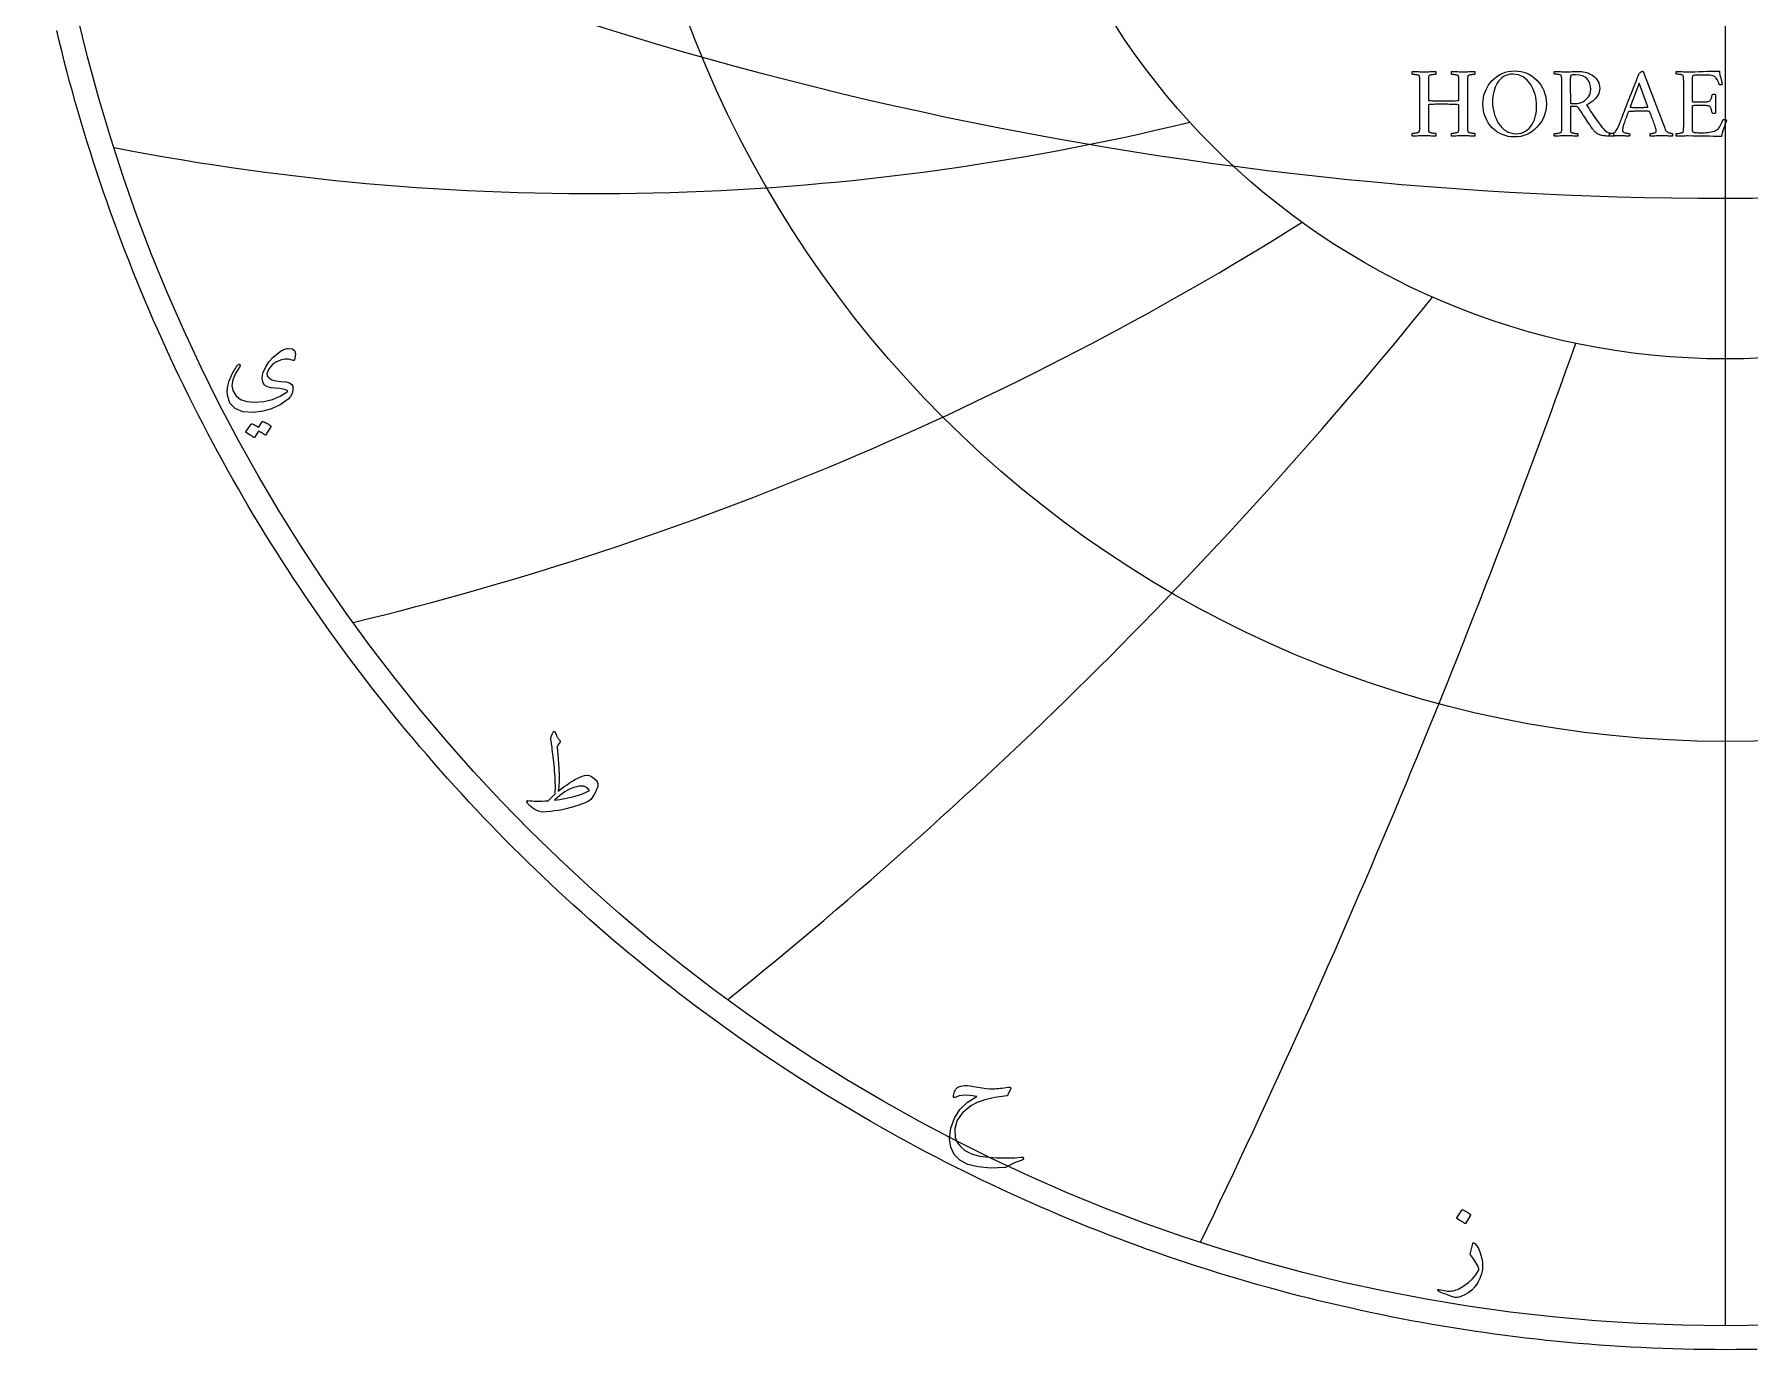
# Model space of a CAD drawing. Header units: millimetres. Extents: x -62 to 62, y -62 to 63.
# Drawn here: x -60.8 to 0.9, y -61.6 to -14.4 of the extents above; entities that cross this region are included whole.
import ezdxf

# ---------------------------------------------------------------- set-up
doc = ezdxf.new("R2010")
doc.units = ezdxf.units.MM
for name, color, linetype in [('CUT_OUTER', 1, 'Continuous'), ('ENGRAVE', 7, 'Continuous'), ('ENGRAVE_FINE', 8, 'Continuous'), ('TEXT', 5, 'Continuous')]:
    doc.layers.add(name, color=color, linetype=linetype)

msp = doc.modelspace()

# ---------------------------------------------------------------- linework, layer by layer
at = {"layer": 'CUT_OUTER'}
msp.add_lwpolyline([(1.1341, -61.6021), (0.7561, -61.6079), (0.378, -61.6113), (0, -61.6125), (-0.378, -61.6113), (-0.7561, -61.6079), (-1.1341, -61.6021), (-1.512, -61.5939), (-1.89, -61.5835), (-2.2678, -61.5708), (-2.6455, -61.5557), (-3.0232, -61.5383), (-3.4007, -61.5186), (-3.7781, -61.4966), (-4.1554, -61.4722), (-4.5325, -61.4456), (-4.9094, -61.4166), (-5.2862, -61.3853), (-5.6627, -61.3517), (-6.0391, -61.3158), (-6.4152, -61.2776), (-6.7911, -61.2371), (-7.1667, -61.1943), (-7.542, -61.1491), (-7.9171, -61.1017), (-8.2919, -61.052), (-8.6663, -61), (-9.0404, -60.9456), (-9.4142, -60.889), (-9.7876, -60.8301), (-10.1607, -60.7689), (-10.5334, -60.7054), (-10.9057, -60.6396), (-11.2775, -60.5716), (-11.649, -60.5012), (-12.02, -60.4286), (-12.3906, -60.3537), (-12.7606, -60.2766), (-13.1303, -60.1971), (-13.4994, -60.1154), (-13.868, -60.0315), (-14.2361, -59.9453), (-14.6036, -59.8568), (-14.9706, -59.7661), (-15.3371, -59.6731), (-15.7029, -59.5778), (-16.0682, -59.4804), (-16.4328, -59.3807), (-16.7969, -59.2787), (-17.1603, -59.1745), (-17.5231, -59.0681), (-17.8852, -58.9595), (-18.2466, -58.8486), (-18.6073, -58.7356), (-18.9674, -58.6203), (-19.3267, -58.5028), (-19.6853, -58.3831), (-20.0432, -58.2612), (-20.4003, -58.1372), (-20.7566, -58.0109), (-21.1122, -57.8824), (-21.4669, -57.7518), (-21.8209, -57.619), (-22.174, -57.484), (-22.5263, -57.3469), (-22.8778, -57.2076), (-23.2284, -57.0661), (-23.5781, -56.9225), (-23.9269, -56.7768), (-24.2748, -56.6289), (-24.6218, -56.4789), (-24.9679, -56.3267), (-25.3131, -56.1725), (-25.6573, -56.0161), (-26.0005, -55.8576), (-26.3427, -55.697), (-26.684, -55.5344), (-27.0242, -55.3696), (-27.3635, -55.2027), (-27.7017, -55.0338), (-28.0388, -54.8628), (-28.3749, -54.6897), (-28.71, -54.5146), (-29.0439, -54.3374), (-29.3768, -54.1581), (-29.7085, -53.9769), (-30.0392, -53.7936), (-30.3687, -53.6082), (-30.6971, -53.4209), (-31.0243, -53.2315), (-31.3503, -53.0402), (-31.6752, -52.8468), (-31.9988, -52.6515), (-32.3213, -52.4541), (-32.6425, -52.2548), (-32.9625, -52.0535), (-33.2813, -51.8503), (-33.5988, -51.6451), (-33.9151, -51.438), (-34.2301, -51.2289), (-34.5438, -51.0179), (-34.8562, -50.805), (-35.1672, -50.5902), (-35.477, -50.3734), (-35.7854, -50.1548), (-36.0925, -49.9343), (-36.3982, -49.7119), (-36.7025, -49.4876), (-37.0055, -49.2615), (-37.307, -49.0335), (-37.6072, -48.8037), (-37.906, -48.572), (-38.2033, -48.3385), (-38.4992, -48.1032), (-38.7936, -47.866), (-39.0866, -47.6271), (-39.3781, -47.3864), (-39.6681, -47.1439), (-39.9566, -46.8996), (-40.2436, -46.6535), (-40.5291, -46.4057), (-40.8131, -46.1562), (-41.0955, -45.9049), (-41.3764, -45.6519), (-41.6558, -45.3971), (-41.9335, -45.1407), (-42.2097, -44.8825), (-42.4843, -44.6227), (-42.7573, -44.3612), (-43.0287, -44.098), (-43.2985, -43.8331), (-43.5666, -43.5666), (-43.8331, -43.2985), (-44.098, -43.0287), (-44.3612, -42.7573), (-44.6227, -42.4843), (-44.8825, -42.2097), (-45.1407, -41.9335), (-45.3971, -41.6558), (-45.6519, -41.3764), (-45.9049, -41.0955), (-46.1562, -40.8131), (-46.4057, -40.5291), (-46.6535, -40.2436), (-46.8996, -39.9566), (-47.1439, -39.6681), (-47.3864, -39.3781), (-47.6271, -39.0866), (-47.866, -38.7936), (-48.1032, -38.4992), (-48.3385, -38.2033), (-48.572, -37.906), (-48.8037, -37.6072), (-49.0335, -37.307), (-49.2615, -37.0055), (-49.4876, -36.7025), (-49.7119, -36.3982), (-49.9343, -36.0925), (-50.1548, -35.7854), (-50.3734, -35.477), (-50.5902, -35.1672), (-50.805, -34.8562), (-51.0179, -34.5438), (-51.2289, -34.2301), (-51.438, -33.9151), (-51.6451, -33.5988), (-51.8503, -33.2813), (-52.0535, -32.9625), (-52.2548, -32.6425), (-52.4541, -32.3213), (-52.6515, -31.9988), (-52.8468, -31.6752), (-53.0402, -31.3503), (-53.2315, -31.0243), (-53.4209, -30.6971), (-53.6082, -30.3687), (-53.7936, -30.0392), (-53.9769, -29.7085), (-54.1581, -29.3768), (-54.3374, -29.0439), (-54.5146, -28.71), (-54.6897, -28.3749), (-54.8628, -28.0388), (-55.0338, -27.7017), (-55.2027, -27.3635), (-55.3696, -27.0242), (-55.5344, -26.684), (-55.697, -26.3427), (-55.8576, -26.0005), (-56.0161, -25.6573), (-56.1725, -25.3131), (-56.3267, -24.9679), (-56.4789, -24.6218), (-56.6289, -24.2748), (-56.7768, -23.9269), (-56.9225, -23.5781), (-57.0661, -23.2284), (-57.2076, -22.8778), (-57.3469, -22.5263), (-57.484, -22.174), (-57.619, -21.8209), (-57.7518, -21.4669), (-57.8824, -21.1122), (-58.0109, -20.7566), (-58.1372, -20.4003), (-58.2612, -20.0432), (-58.3831, -19.6853), (-58.5028, -19.3267), (-58.6203, -18.9674), (-58.7356, -18.6073), (-58.8486, -18.2466), (-58.9595, -17.8852), (-59.0681, -17.5231), (-59.1745, -17.1603), (-59.2787, -16.7969), (-59.3807, -16.4328), (-59.4804, -16.0682), (-59.5778, -15.7029), (-59.6731, -15.3371), (-59.7661, -14.9706), (-59.8568, -14.6036), (-59.9453, -14.2361)], dxfattribs=at)
at = {"layer": 'ENGRAVE'}
for points in [[(0, -60.75), (0, 60.75)], [(0, -60.75), (0, -26.0306)]]:
    msp.add_lwpolyline(points, dxfattribs=at)
for radius in [60.75, 39.7663, 26.0306]:
    msp.add_circle((0, 0), radius, dxfattribs=at)
for centre, radius, start, end in [((-40.6542, 70.4152), 90.512, 259.026824, 283.6824), ((-76.3994, 76.3994), 115.1308, 283.613701, 302.105382), ((-140.0162, 80.8384), 166.4955, 308.729876, 321.057664), ((-311.8838, 83.569), 325.3255, 334.253386, 340.41728)]:
    msp.add_arc(centre, radius, start, end, dxfattribs=at)
at = {"layer": 'ENGRAVE_FINE'}
msp.add_arc((0, 115.4063), 135.6683, 243.541053, 296.458947, dxfattribs=at)
at = {"layer": 'TEXT'}
for points in [[(-10.8249, -15.7185), (-10.7732, -15.7181), (-10.7221, -15.7171), (-10.6717, -15.7154), (-10.6219, -15.7131), (-10.572, -15.7105), (-10.5209, -15.7082), (-10.4687, -15.706), (-10.4154, -15.7041), (-10.4092, -15.713), (-10.405, -15.7252), (-10.4029, -15.7408), (-10.4028, -15.7598), (-10.4042, -15.7788), (-10.4068, -15.7944), (-10.4105, -15.8066), (-10.4154, -15.8155), (-10.4284, -15.8158), (-10.4459, -15.8168), (-10.4679, -15.8185), (-10.4944, -15.8209), (-10.5227, -15.8239), (-10.5501, -15.8276), (-10.5766, -15.832), (-10.6022, -15.837), (-10.6246, -15.8431), (-10.6417, -15.8505), (-10.6534, -15.8593), (-10.6597, -15.8694), (-10.6645, -15.8887), (-10.6682, -15.9107), (-10.6708, -15.9354), (-10.6722, -15.9628), (-10.673, -15.9922), (-10.6736, -16.023), (-10.6739, -16.0551), (-10.674, -16.0885), (-10.674, -16.0939), (-10.674, -16.0993), (-10.674, -16.1047), (-10.674, -16.1101), (-10.674, -16.1155), (-10.674, -16.1209), (-10.674, -16.1263), (-10.674, -16.1316), (-10.674, -16.746), (-10.6738, -16.7477), (-10.6731, -16.7491), (-10.672, -16.7504), (-10.6704, -16.7514), (-10.6689, -16.7522), (-10.6677, -16.7527), (-10.6671, -16.7531), (-10.6669, -16.7532), (-10.6017, -16.755), (-10.5357, -16.7568), (-10.4688, -16.7586), (-10.401, -16.7604), (-10.3321, -16.7619), (-10.2618, -16.7631), (-10.1901, -16.7637), (-10.1172, -16.764), (-10.0531, -16.7637), (-9.9865, -16.7631), (-9.9174, -16.7619), (-9.8459, -16.7604), (-9.7748, -16.7586), (-9.7071, -16.7568), (-9.6428, -16.755), (-9.5818, -16.7532), (-9.5816, -16.753), (-9.5809, -16.7523), (-9.5798, -16.7512), (-9.5782, -16.7496), (-9.5767, -16.7478), (-9.5756, -16.746), (-9.5749, -16.7442), (-9.5747, -16.7424), (-9.5747, -16.1316), (-9.5748, -16.0927), (-9.5751, -16.0549), (-9.5757, -16.0181), (-9.5765, -15.9825), (-9.5781, -15.9492), (-9.5814, -15.9192), (-9.5862, -15.8926), (-9.5926, -15.8694), (-9.5974, -15.8593), (-9.6083, -15.8505), (-9.6253, -15.8431), (-9.6483, -15.837), (-9.6746, -15.832), (-9.7013, -15.8276), (-9.7285, -15.8239), (-9.7561, -15.8209), (-9.7818, -15.8185), (-9.8032, -15.8168), (-9.8204, -15.8158), (-9.8333, -15.8155), (-9.8382, -15.8066), (-9.8419, -15.7944), (-9.8444, -15.7788), (-9.8459, -15.7598), (-9.8458, -15.7408), (-9.8437, -15.7252), (-9.8395, -15.713), (-9.8333, -15.7041), (-9.7798, -15.706), (-9.7269, -15.7082), (-9.6747, -15.7105), (-9.6232, -15.7131), (-9.5721, -15.7154), (-9.5212, -15.7171), (-9.4706, -15.7181), (-9.4202, -15.7185), (-9.3684, -15.7181), (-9.3173, -15.7171), (-9.2669, -15.7154), (-9.2172, -15.7131), (-9.1672, -15.7105), (-9.1161, -15.7082), (-9.0639, -15.706), (-9.0106, -15.7041), (-9.0044, -15.713), (-9.0003, -15.7252), (-8.9981, -15.7408), (-8.998, -15.7598), (-8.9995, -15.7788), (-9.0021, -15.7944), (-9.0058, -15.8066), (-9.0106, -15.8155), (-9.0235, -15.8158), (-9.0407, -15.8168), (-9.0621, -15.8185), (-9.0878, -15.8209), (-9.1153, -15.8239), (-9.1422, -15.8276), (-9.1683, -15.832), (-9.1938, -15.837), (-9.2163, -15.8431), (-9.2333, -15.8505), (-9.245, -15.8593), (-9.2513, -15.8694), (-9.2577, -15.8926), (-9.2625, -15.9192), (-9.2658, -15.9492), (-9.2675, -15.9825), (-9.2683, -16.0181), (-9.2688, -16.0549), (-9.2692, -16.0927), (-9.2693, -16.1316), (-9.2693, -17.6083), (-9.2692, -17.6471), (-9.2688, -17.6846), (-9.2683, -17.7208), (-9.2675, -17.7556), (-9.2658, -17.7881), (-9.2625, -17.8175), (-9.2577, -17.8438), (-9.2513, -17.8669), (-9.245, -17.8757), (-9.2333, -17.884), (-9.2163, -17.8919), (-9.1938, -17.8993), (-9.1683, -17.9059), (-9.1422, -17.9114), (-9.1153, -17.9158), (-9.0878, -17.919), (-9.0621, -17.9214), (-9.0407, -17.9231), (-9.0235, -17.9241), (-9.0106, -17.9244), (-9.0058, -17.9333), (-9.0021, -17.9455), (-8.9995, -17.9611), (-8.998, -17.9801), (-8.9981, -17.9991), (-9.0003, -18.0147), (-9.0044, -18.0269), (-9.0106, -18.0358), (-9.0639, -18.0323), (-9.1161, -18.0291), (-9.1672, -18.026), (-9.2172, -18.0232), (-9.2669, -18.0209), (-9.3173, -18.0192), (-9.3684, -18.0182), (-9.4202, -18.0178), (-9.4706, -18.0182), (-9.5212, -18.0192), (-9.5721, -18.0209), (-9.6232, -18.0232), (-9.6747, -18.026), (-9.7269, -18.0291), (-9.7798, -18.0323), (-9.8333, -18.0358), (-9.8395, -18.0269), (-9.8437, -18.0147), (-9.8458, -17.9991), (-9.8459, -17.9801), (-9.8444, -17.9611), (-9.8419, -17.9455), (-9.8382, -17.9333), (-9.8333, -17.9244), (-9.8204, -17.9241), (-9.8032, -17.9231), (-9.7818, -17.9214), (-9.7561, -17.919), (-9.7285, -17.9158), (-9.7013, -17.9114), (-9.6746, -17.9059), (-9.6483, -17.8993), (-9.6253, -17.8919), (-9.6083, -17.884), (-9.5974, -17.8757), (-9.5926, -17.8669), (-9.5862, -17.8438), (-9.5814, -17.8175), (-9.5781, -17.7881), (-9.5765, -17.7556), (-9.5757, -17.7208), (-9.5751, -17.6846), (-9.5748, -17.6471), (-9.5747, -17.6083), (-9.5747, -16.9113), (-9.5749, -16.908), (-9.5756, -16.9054), (-9.5767, -16.9035), (-9.5782, -16.9023), (-9.5798, -16.9015), (-9.5809, -16.9009), (-9.5816, -16.9006), (-9.5818, -16.9005), (-9.6439, -16.8986), (-9.708, -16.8965), (-9.7742, -16.8941), (-9.8423, -16.8915), (-9.9114, -16.8892), (-9.9802, -16.8875), (-10.0488, -16.8865), (-10.1172, -16.8861), (-10.2312, -16.8863), (-10.3291, -16.887), (-10.4109, -16.8881), (-10.4764, -16.8897), (-10.529, -16.8915), (-10.5716, -16.8933), (-10.6044, -16.8951), (-10.6273, -16.8969), (-10.6435, -16.8987), (-10.6561, -16.9005), (-10.6651, -16.9023), (-10.6704, -16.9041), (-10.672, -16.9058), (-10.6731, -16.9072), (-10.6738, -16.9085), (-10.674, -16.9095), (-10.674, -16.9103), (-10.674, -16.9108), (-10.674, -16.9112), (-10.674, -16.9113), (-10.674, -17.6083), (-10.674, -17.6137), (-10.674, -17.619), (-10.674, -17.6244), (-10.674, -17.6298), (-10.674, -17.6352), (-10.674, -17.6406), (-10.674, -17.646), (-10.674, -17.6514), (-10.6739, -17.6847), (-10.6736, -17.7165), (-10.673, -17.7467), (-10.6722, -17.7753), (-10.6708, -17.8019), (-10.6682, -17.8261), (-10.6645, -17.8477), (-10.6597, -17.8669), (-10.6534, -17.8757), (-10.6417, -17.884), (-10.6246, -17.8919), (-10.6022, -17.8993), (-10.5766, -17.9059), (-10.5501, -17.9114), (-10.5227, -17.9158), (-10.4944, -17.919), (-10.4679, -17.9214), (-10.4459, -17.9231), (-10.4284, -17.9241), (-10.4154, -17.9244), (-10.4105, -17.9333), (-10.4068, -17.9455), (-10.4042, -17.9611), (-10.4028, -17.9801), (-10.4029, -17.9991), (-10.405, -18.0147), (-10.4092, -18.0269), (-10.4154, -18.0358), (-10.4687, -18.0323), (-10.5209, -18.0291), (-10.572, -18.026), (-10.6219, -18.0232), (-10.6717, -18.0209), (-10.7221, -18.0192), (-10.7732, -18.0182), (-10.8249, -18.0178), (-10.8755, -18.0182), (-10.9264, -18.0192), (-10.9778, -18.0209), (-11.0297, -18.0232), (-11.082, -18.026), (-11.1348, -18.0291), (-11.188, -18.0323), (-11.2417, -18.0358), (-11.2479, -18.0269), (-11.252, -18.0147), (-11.2542, -17.9991), (-11.2543, -17.9801), (-11.2528, -17.9611), (-11.2502, -17.9455), (-11.2465, -17.9333), (-11.2417, -17.9244), (-11.2287, -17.9241), (-11.2112, -17.9231), (-11.1891, -17.9214), (-11.1626, -17.919), (-11.1342, -17.9158), (-11.1065, -17.9114), (-11.0795, -17.9059), (-11.0531, -17.8993), (-11.0301, -17.8919), (-11.0131, -17.884), (-11.0022, -17.8757), (-10.9974, -17.8669), (-10.991, -17.8438), (-10.9862, -17.8175), (-10.9829, -17.7881), (-10.9812, -17.7556), (-10.9804, -17.7208), (-10.9799, -17.6846), (-10.9795, -17.6471), (-10.9794, -17.6083), (-10.9794, -16.1316), (-10.9795, -16.0927), (-10.9799, -16.0549), (-10.9804, -16.0181), (-10.9812, -15.9825), (-10.9829, -15.9492), (-10.9862, -15.9192), (-10.991, -15.8926), (-10.9974, -15.8694), (-11.0022, -15.8593), (-11.0131, -15.8505), (-11.0301, -15.8431), (-11.0531, -15.837), (-11.0795, -15.832), (-11.1065, -15.8276), (-11.1342, -15.8239), (-11.1626, -15.8209), (-11.1891, -15.8185), (-11.2112, -15.8168), (-11.2287, -15.8158), (-11.2417, -15.8155), (-11.2465, -15.8066), (-11.2502, -15.7944), (-11.2528, -15.7788), (-11.2543, -15.7598), (-11.2542, -15.7408), (-11.252, -15.7252), (-11.2479, -15.713), (-11.2417, -15.7041), (-11.188, -15.706), (-11.1348, -15.7082), (-11.082, -15.7105), (-11.0297, -15.7131), (-10.9778, -15.7154), (-10.9264, -15.7171), (-10.8755, -15.7181), (-10.8249, -15.7185)], [(-7.5807, -15.6861), (-7.4656, -15.6915), (-7.3539, -15.7077), (-7.2456, -15.7346), (-7.1406, -15.7724), (-7.0403, -15.8201), (-6.9461, -15.877), (-6.858, -15.9431), (-6.7759, -16.0185), (-6.701, -16.102), (-6.6344, -16.1927), (-6.5762, -16.2906), (-6.5262, -16.3957), (-6.4861, -16.5072), (-6.4575, -16.6243), (-6.4403, -16.747), (-6.4346, -16.8753), (-6.4403, -16.9972), (-6.4575, -17.1147), (-6.4861, -17.228), (-6.5262, -17.337), (-6.5762, -17.4408), (-6.6344, -17.5382), (-6.701, -17.6294), (-6.7759, -17.7142), (-6.858, -17.7915), (-6.9461, -17.8598), (-7.0403, -17.919), (-7.1406, -17.9693), (-7.2456, -18.0094), (-7.3539, -18.038), (-7.4656, -18.0552), (-7.5807, -18.0609), (-7.6942, -18.0556), (-7.8048, -18.0394), (-7.9125, -18.0124), (-8.0172, -17.9747), (-8.1174, -17.927), (-8.2112, -17.8701), (-8.2988, -17.804), (-8.3801, -17.7286), (-8.4541, -17.6451), (-8.5197, -17.5544), (-8.5771, -17.4565), (-8.6262, -17.3514), (-8.6655, -17.2401), (-8.6935, -17.1237), (-8.7104, -17.0021), (-8.716, -16.8753), (-8.7104, -16.7534), (-8.6935, -16.6355), (-8.6655, -16.5217), (-8.6262, -16.4119), (-8.5771, -16.3074), (-8.5197, -16.2093), (-8.4541, -16.1178), (-8.3801, -16.0328), (-8.2988, -15.9556), (-8.2112, -15.8873), (-8.1174, -15.8281), (-8.0172, -15.7778), (-7.9125, -15.7377), (-7.8048, -15.7091), (-7.6942, -15.6919), (-7.5807, -15.6861)], [(-7.631, -15.8047), (-7.7262, -15.8102), (-7.8142, -15.8267), (-7.8951, -15.8542), (-7.9687, -15.8927), (-8.0355, -15.9402), (-8.0958, -15.9947), (-8.1496, -16.0561), (-8.1968, -16.1245), (-8.2379, -16.1983), (-8.2732, -16.2763), (-8.3026, -16.3582), (-8.3262, -16.4442), (-8.3443, -16.5322), (-8.3572, -16.6203), (-8.3649, -16.7083), (-8.3675, -16.7963), (-8.364, -16.8986), (-8.3536, -17.0006), (-8.3362, -17.1025), (-8.3118, -17.2041), (-8.2807, -17.3033), (-8.2431, -17.3981), (-8.199, -17.4884), (-8.1483, -17.5741), (-8.0914, -17.6535), (-8.0284, -17.7246), (-7.9594, -17.7873), (-7.8843, -17.8418), (-7.8031, -17.8858), (-7.7159, -17.9172), (-7.6226, -17.9361), (-7.5232, -17.9424), (-7.428, -17.9369), (-7.34, -17.9204), (-7.2591, -17.8929), (-7.1855, -17.8544), (-7.1186, -17.8067), (-7.0579, -17.7515), (-7.0036, -17.689), (-6.9555, -17.619), (-6.9137, -17.5435), (-6.8779, -17.4641), (-6.8481, -17.3809), (-6.8244, -17.2939), (-6.8063, -17.2051), (-6.7934, -17.1165), (-6.7857, -17.0281), (-6.7831, -16.94), (-6.7866, -16.8378), (-6.797, -16.7361), (-6.8144, -16.6349), (-6.8388, -16.534), (-6.87, -16.4357), (-6.9079, -16.3418), (-6.9526, -16.2525), (-7.0041, -16.1676), (-7.0618, -16.0891), (-7.1253, -16.0189), (-7.1947, -15.9571), (-7.2699, -15.9035), (-7.3511, -15.8603), (-7.4383, -15.8294), (-7.5316, -15.8109), (-7.631, -15.8047)], [(-5.2274, -15.7113), (-5.1677, -15.7138), (-5.1071, -15.7212), (-5.0456, -15.7335), (-4.9831, -15.7508), (-4.9215, -15.7728), (-4.8623, -15.7993), (-4.8056, -15.8303), (-4.7514, -15.8658), (-4.701, -15.9059), (-4.6557, -15.9507), (-4.6157, -16.0002), (-4.5807, -16.0544), (-4.5525, -16.1133), (-4.5322, -16.177), (-4.5201, -16.2454), (-4.5161, -16.3185), (-4.5205, -16.3809), (-4.5336, -16.4424), (-4.5555, -16.503), (-4.5861, -16.5628), (-4.6236, -16.6203), (-4.6661, -16.6742), (-4.7135, -16.7244), (-4.7658, -16.7712), (-4.8211, -16.8129), (-4.8776, -16.8484), (-4.9352, -16.8776), (-4.9939, -16.9005), (-4.9477, -16.9762), (-4.9023, -17.0487), (-4.8578, -17.1181), (-4.8143, -17.1843), (-4.7707, -17.2489), (-4.7263, -17.3132), (-4.6809, -17.3773), (-4.6346, -17.4412), (-4.5866, -17.5067), (-4.5358, -17.5755), (-4.4824, -17.6477), (-4.4263, -17.7232), (-4.3877, -17.7704), (-4.3477, -17.8113), (-4.306, -17.8458), (-4.2628, -17.8741), (-4.2153, -17.8968), (-4.1608, -17.9145), (-4.0994, -17.9273), (-4.0311, -17.9352), (-4.0252, -17.944), (-4.0221, -17.9559), (-4.0216, -17.9709), (-4.0239, -17.9891), (-4.0272, -18.0068), (-4.0302, -18.0205), (-4.0326, -18.0302), (-4.0346, -18.0358), (-4.119, -18.035), (-4.1959, -18.0327), (-4.2654, -18.0287), (-4.3275, -18.0232), (-4.3819, -18.0166), (-4.4285, -18.0093), (-4.4672, -18.0013), (-4.4981, -17.9927), (-4.5179, -17.9845), (-4.5412, -17.9743), (-4.5682, -17.962), (-4.5987, -17.9478), (-4.6308, -17.9295), (-4.6625, -17.9051), (-4.6937, -17.8747), (-4.7245, -17.8382), (-4.7375, -17.8205), (-4.755, -17.796), (-4.777, -17.7648), (-4.8035, -17.7268), (-4.8336, -17.6833), (-4.8664, -17.6352), (-4.9018, -17.5827), (-4.94, -17.5256), (-4.9802, -17.4653), (-5.0218, -17.403), (-5.0646, -17.3387), (-5.1089, -17.2723), (-5.1533, -17.2053), (-5.1969, -17.139), (-5.2396, -17.0733), (-5.2813, -17.0083), (-5.2988, -16.9894), (-5.3226, -16.9759), (-5.3527, -16.9679), (-5.3891, -16.9652), (-5.5723, -16.9652), (-5.5723, -17.619), (-5.5723, -17.6244), (-5.5723, -17.6298), (-5.5723, -17.6352), (-5.5723, -17.6406), (-5.5723, -17.646), (-5.5723, -17.6514), (-5.5723, -17.6568), (-5.5723, -17.6622), (-5.5722, -17.6955), (-5.5719, -17.7273), (-5.5713, -17.7575), (-5.5705, -17.7861), (-5.5691, -17.8127), (-5.5665, -17.8369), (-5.5628, -17.8585), (-5.558, -17.8777), (-5.5517, -17.8865), (-5.54, -17.8948), (-5.5229, -17.9026), (-5.5005, -17.9101), (-5.4749, -17.9167), (-5.4484, -17.9222), (-5.421, -17.9266), (-5.3927, -17.9298), (-5.3662, -17.9322), (-5.3442, -17.9339), (-5.3267, -17.9349), (-5.3137, -17.9352), (-5.3088, -17.9437), (-5.3051, -17.955), (-5.3026, -17.9689), (-5.3011, -17.9855), (-5.3012, -18.0021), (-5.3033, -18.016), (-5.3075, -18.0273), (-5.3137, -18.0358), (-5.367, -18.0323), (-5.4192, -18.0291), (-5.4703, -18.026), (-5.5202, -18.0232), (-5.57, -18.0209), (-5.6204, -18.0192), (-5.6715, -18.0182), (-5.7232, -18.0178), (-5.7738, -18.0182), (-5.8247, -18.0192), (-5.8762, -18.0209), (-5.928, -18.0232), (-5.9803, -18.026), (-6.0331, -18.0291), (-6.0863, -18.0323), (-6.14, -18.0358), (-6.1462, -18.0273), (-6.1503, -18.016), (-6.1525, -18.0021), (-6.1526, -17.9855), (-6.1511, -17.9689), (-6.1485, -17.955), (-6.1448, -17.9437), (-6.14, -17.9352), (-6.127, -17.9349), (-6.1095, -17.9339), (-6.0875, -17.9322), (-6.061, -17.9298), (-6.0326, -17.9266), (-6.0048, -17.9222), (-5.9778, -17.9167), (-5.9514, -17.9101), (-5.9284, -17.9026), (-5.9114, -17.8948), (-5.9005, -17.8865), (-5.8957, -17.8777), (-5.8893, -17.8546), (-5.8845, -17.8283), (-5.8812, -17.7989), (-5.8795, -17.7663), (-5.8787, -17.7315), (-5.8782, -17.6954), (-5.8778, -17.6579), (-5.8777, -17.619), (-5.8813, -16.1209), (-5.8814, -16.0819), (-5.8818, -16.0441), (-5.8823, -16.0074), (-5.8831, -15.9718), (-5.8848, -15.9384), (-5.8881, -15.9084), (-5.8929, -15.8818), (-5.8993, -15.8586), (-5.9041, -15.8485), (-5.915, -15.8397), (-5.932, -15.8323), (-5.955, -15.8263), (-5.9812, -15.8212), (-6.008, -15.8168), (-6.0351, -15.8131), (-6.0628, -15.8101), (-6.0885, -15.8077), (-6.1099, -15.8061), (-6.1271, -15.805), (-6.14, -15.8047), (-6.1448, -15.7962), (-6.1485, -15.7849), (-6.1511, -15.771), (-6.1526, -15.7544), (-6.1525, -15.7378), (-6.1503, -15.7239), (-6.1462, -15.7126), (-6.14, -15.7041), (-6.0864, -15.706), (-6.0336, -15.7082), (-5.9814, -15.7105), (-5.9298, -15.7131), (-5.8787, -15.7154), (-5.8279, -15.7171), (-5.7772, -15.7181), (-5.7268, -15.7185), (-5.6737, -15.7183), (-5.6186, -15.7176), (-5.5615, -15.7165), (-5.5023, -15.7149), (-5.44, -15.7133), (-5.3734, -15.7122), (-5.3026, -15.7115), (-5.2274, -15.7113)], [(-4.843, -16.3508), (-4.8508, -16.241), (-4.874, -16.1415), (-4.9127, -16.0524), (-4.967, -15.9736), (-5.0394, -15.9091), (-5.1327, -15.8631), (-5.2469, -15.8355), (-5.3819, -15.8263), (-5.4002, -15.8265), (-5.4228, -15.8272), (-5.4496, -15.8283), (-5.4807, -15.8299), (-5.5105, -15.833), (-5.5333, -15.8388), (-5.5491, -15.8474), (-5.558, -15.8586), (-5.5644, -15.8776), (-5.5692, -15.9022), (-5.5725, -15.9324), (-5.5741, -15.9682), (-5.5749, -16.0069), (-5.5755, -16.0459), (-5.5758, -16.0851), (-5.5759, -16.1245), (-5.5723, -16.8574), (-5.3855, -16.8574), (-5.318, -16.8535), (-5.2521, -16.8417), (-5.1878, -16.822), (-5.125, -16.7945), (-5.0659, -16.7599), (-5.0123, -16.7191), (-4.9644, -16.6719), (-4.9221, -16.6185), (-4.8875, -16.5593), (-4.8628, -16.495), (-4.848, -16.4255), (-4.843, -16.3508)], [(-3.7867, -17.5364), (-3.7846, -17.5309), (-3.7782, -17.5144), (-3.7676, -17.4869), (-3.7526, -17.4484), (-3.7341, -17.4004), (-3.7126, -17.3446), (-3.6883, -17.281), (-3.661, -17.2095), (-3.6313, -17.1319), (-3.5995, -17.05), (-3.5657, -16.9639), (-3.5299, -16.8735), (-3.4929, -16.7804), (-3.4558, -16.6858), (-3.4184, -16.5899), (-3.3808, -16.4927), (-3.3434, -16.3958), (-3.3067, -16.301), (-3.2706, -16.2081), (-3.2353, -16.1173), (-3.2012, -16.0302), (-3.1692, -15.9484), (-3.1393, -15.8721), (-3.1113, -15.8011), (-3.102, -15.7863), (-3.0884, -15.7706), (-3.0706, -15.754), (-3.0484, -15.7364), (-3.0257, -15.7207), (-3.0058, -15.7095), (-2.9888, -15.7028), (-2.9748, -15.7005), (-2.9715, -15.7006), (-2.969, -15.701), (-2.967, -15.7015), (-2.9658, -15.7023), (-2.9646, -15.7033), (-2.9627, -15.7046), (-2.9601, -15.706), (-2.9568, -15.7077), (-2.2419, -17.5831), (-2.2066, -17.6756), (-2.1799, -17.7448), (-2.1617, -17.7906), (-2.1521, -17.813), (-2.1409, -17.8321), (-2.1256, -17.8499), (-2.1059, -17.8663), (-2.082, -17.8813), (-2.0559, -17.8947), (-2.0299, -17.906), (-2.0039, -17.9153), (-1.9778, -17.9226), (-1.9541, -17.9281), (-1.9351, -17.9321), (-1.9209, -17.9344), (-1.9113, -17.9352), (-1.9053, -17.9454), (-1.9015, -17.9581), (-1.8999, -17.9733), (-1.9006, -17.9909), (-1.9024, -18.0078), (-1.9042, -18.021), (-1.9059, -18.0303), (-1.9077, -18.0358), (-1.9585, -18.0323), (-2.0065, -18.0291), (-2.0519, -18.026), (-2.0946, -18.0232), (-2.1379, -18.0209), (-2.1853, -18.0192), (-2.2367, -18.0182), (-2.2922, -18.0178), (-2.3507, -18.0182), (-2.404, -18.0192), (-2.4522, -18.0209), (-2.4952, -18.0232), (-2.5382, -18.026), (-2.5863, -18.0291), (-2.6397, -18.0323), (-2.6981, -18.0358), (-2.7043, -18.0273), (-2.7085, -18.016), (-2.7106, -18.0021), (-2.7107, -17.9855), (-2.709, -17.9689), (-2.7058, -17.955), (-2.701, -17.9437), (-2.6946, -17.9352), (-2.6761, -17.9344), (-2.6532, -17.9321), (-2.6258, -17.9281), (-2.594, -17.9226), (-2.5625, -17.9158), (-2.5365, -17.9078), (-2.5158, -17.8987), (-2.5005, -17.8885), (-2.4943, -17.88), (-2.4898, -17.8687), (-2.4871, -17.8548), (-2.4862, -17.8382), (-2.4876, -17.8192), (-2.492, -17.7946), (-2.4993, -17.7644), (-2.5095, -17.7286), (-2.522, -17.6888), (-2.536, -17.6464), (-2.5516, -17.6016), (-2.5688, -17.5544), (-2.5868, -17.5062), (-2.6047, -17.4587), (-2.6227, -17.4119), (-2.6407, -17.3658), (-2.6578, -17.322), (-2.6734, -17.2822), (-2.6875, -17.2465), (-2.6999, -17.2149), (-2.7102, -17.1889), (-2.7175, -17.1704), (-2.7218, -17.1593), (-2.7233, -17.1556), (-2.7237, -17.1551), (-2.7251, -17.1538), (-2.7273, -17.1515), (-2.7305, -17.1484), (-2.7341, -17.1452), (-2.7377, -17.143), (-2.7413, -17.1417), (-2.7449, -17.1412), (-2.7734, -17.1396), (-2.805, -17.1385), (-2.8398, -17.1378), (-2.8778, -17.1376), (-2.9166, -17.1376), (-2.9541, -17.1376), (-2.9903, -17.1376), (-3.0251, -17.1376), (-3.0341, -17.1376), (-3.0431, -17.1376), (-3.052, -17.1376), (-3.061, -17.1376), (-3.0698, -17.1376), (-3.0781, -17.1376), (-3.0859, -17.1376), (-3.0934, -17.1376), (-3.1452, -17.1377), (-3.193, -17.1381), (-3.2368, -17.1386), (-3.2766, -17.1394), (-3.317, -17.1406), (-3.3628, -17.1426), (-3.414, -17.1451), (-3.4706, -17.1484), (-3.4726, -17.1487), (-3.4751, -17.1497), (-3.478, -17.1514), (-3.4814, -17.1538), (-3.4845, -17.1561), (-3.4868, -17.1578), (-3.4881, -17.1588), (-3.4886, -17.1592), (-3.4902, -17.1637), (-3.4953, -17.1771), (-3.5037, -17.1996), (-3.5155, -17.231), (-3.5296, -17.2686), (-3.5451, -17.3096), (-3.562, -17.354), (-3.5802, -17.4017), (-3.5985, -17.4503), (-3.6156, -17.4973), (-3.6317, -17.5428), (-3.6466, -17.5867), (-3.6613, -17.6298), (-3.6731, -17.6693), (-3.682, -17.7053), (-3.6879, -17.7376), (-3.6919, -17.7666), (-3.6947, -17.7924), (-3.6964, -17.8151), (-3.6969, -17.8346), (-3.6935, -17.8534), (-3.683, -17.8701), (-3.6656, -17.8848), (-3.6412, -17.8975), (-3.6132, -17.9081), (-3.5847, -17.9168), (-3.5557, -17.9234), (-3.5263, -17.928), (-3.4994, -17.9312), (-3.4782, -17.9334), (-3.4626, -17.9348), (-3.4526, -17.9352), (-3.4493, -17.9407), (-3.4463, -17.95), (-3.4439, -17.9632), (-3.4418, -17.9801), (-3.4407, -17.9977), (-3.4409, -18.0129), (-3.4425, -18.0256), (-3.4454, -18.0358), (-3.4783, -18.034), (-3.5088, -18.0322), (-3.5367, -18.0304), (-3.5622, -18.0286), (-3.5865, -18.0268), (-3.6107, -18.025), (-3.635, -18.0232), (-3.6592, -18.0214), (-3.6854, -18.0199), (-3.7153, -18.0187), (-3.7491, -18.0181), (-3.7867, -18.0178), (-3.8247, -18.0181), (-3.8595, -18.0187), (-3.8912, -18.0199), (-3.9197, -18.0214), (-3.9466, -18.0232), (-3.9736, -18.025), (-4.0005, -18.0268), (-4.0275, -18.0286), (-4.0562, -18.0304), (-4.0885, -18.0322), (-4.1245, -18.034), (-4.164, -18.0358), (-4.1671, -18.0303), (-4.1694, -18.021), (-4.1707, -18.0078), (-4.1712, -17.9909), (-4.1707, -17.9733), (-4.1694, -17.9581), (-4.1671, -17.9454), (-4.164, -17.9352), (-4.145, -17.9342), (-4.1204, -17.9312), (-4.0902, -17.9261), (-4.0544, -17.919), (-4.019, -17.9097), (-3.9902, -17.8979), (-3.9678, -17.8837), (-3.952, -17.8669), (-3.9261, -17.8318), (-3.9022, -17.7946), (-3.8803, -17.7555), (-3.8604, -17.7142), (-3.8417, -17.6715), (-3.8231, -17.6276), (-3.8048, -17.5826), (-3.7867, -17.5364)], [(-1.3473, -15.7185), (-1.2202, -15.7178), (-1.0868, -15.7158), (-0.9471, -15.7124), (-0.8012, -15.7077), (-0.653, -15.703), (-0.5066, -15.6996), (-0.362, -15.6976), (-0.2192, -15.6969), (-0.2095, -15.762), (-0.1985, -15.8245), (-0.1861, -15.8842), (-0.1725, -15.9412), (-0.1583, -15.9974), (-0.1446, -16.0544), (-0.1314, -16.1123), (-0.1186, -16.1712), (-0.1291, -16.179), (-0.1428, -16.1846), (-0.1597, -16.188), (-0.1796, -16.1891), (-0.2003, -16.1876), (-0.2156, -16.1828), (-0.2254, -16.175), (-0.2299, -16.164), (-0.2616, -16.0677), (-0.2991, -15.9906), (-0.3424, -15.9329), (-0.3916, -15.8945), (-0.4459, -15.8694), (-0.5048, -15.8514), (-0.5681, -15.8406), (-0.6359, -15.837), (-0.9377, -15.837), (-0.9507, -15.8372), (-0.9682, -15.8375), (-0.9902, -15.8381), (-1.0167, -15.8388), (-1.045, -15.8401), (-1.0724, -15.842), (-1.0989, -15.8446), (-1.1245, -15.8478), (-1.147, -15.8521), (-1.164, -15.8577), (-1.1757, -15.8647), (-1.182, -15.873), (-1.1868, -15.8923), (-1.1905, -15.9143), (-1.1931, -15.939), (-1.1946, -15.9664), (-1.1954, -15.9953), (-1.1959, -16.0248), (-1.1963, -16.0546), (-1.1964, -16.0849), (-1.1964, -16.0968), (-1.1964, -16.1074), (-1.1964, -16.1166), (-1.1964, -16.1245), (-1.1964, -16.7783), (-1.1935, -16.7849), (-1.1847, -16.79), (-1.1701, -16.7938), (-1.1497, -16.7963), (-1.1257, -16.7979), (-1.1003, -16.799), (-1.0736, -16.7997), (-1.0455, -16.7999), (-0.8623, -16.7999), (-0.8029, -16.7994), (-0.7504, -16.7981), (-0.705, -16.7959), (-0.6665, -16.7927), (-0.6338, -16.788), (-0.6058, -16.781), (-0.5826, -16.7718), (-0.5641, -16.7604), (-0.5488, -16.7462), (-0.5353, -16.7289), (-0.5236, -16.7085), (-0.5138, -16.6849), (-0.5046, -16.6575), (-0.4949, -16.6256), (-0.4848, -16.5893), (-0.4742, -16.5484), (-0.4698, -16.5374), (-0.4599, -16.5295), (-0.4446, -16.5248), (-0.4239, -16.5233), (-0.404, -16.5244), (-0.3871, -16.5277), (-0.3734, -16.5334), (-0.3629, -16.5412), (-0.3629, -17.2023), (-0.3718, -17.2086), (-0.3844, -17.2131), (-0.4006, -17.2158), (-0.4204, -17.2167), (-0.4399, -17.2151), (-0.4554, -17.2104), (-0.4668, -17.2025), (-0.4742, -17.1915), (-0.4863, -17.1447), (-0.4971, -17.1048), (-0.5069, -17.0719), (-0.5156, -17.046), (-0.5234, -17.0253), (-0.5308, -17.0083), (-0.5378, -16.9948), (-0.5443, -16.9849), (-0.5509, -16.9772), (-0.5582, -16.9701), (-0.5662, -16.9637), (-0.5748, -16.958), (-0.5867, -16.9514), (-0.6045, -16.9459), (-0.6281, -16.9415), (-0.6575, -16.9382), (-0.6906, -16.9357), (-0.7253, -16.9337), (-0.7615, -16.9322), (-0.7994, -16.931), (-0.8374, -16.9302), (-0.8744, -16.9297), (-0.9102, -16.9293), (-0.9449, -16.9292), (-0.969, -16.9293), (-0.9947, -16.9297), (-1.022, -16.9302), (-1.0509, -16.931), (-1.0795, -16.9322), (-1.1061, -16.9337), (-1.1307, -16.9357), (-1.1533, -16.9382), (-1.1721, -16.9417), (-1.1856, -16.9467), (-1.1937, -16.9534), (-1.1964, -16.9616), (-1.1964, -17.6298), (-1.1964, -17.6339), (-1.1964, -17.6388), (-1.1964, -17.6446), (-1.1964, -17.6514), (-1.1963, -17.6783), (-1.1959, -17.7089), (-1.1954, -17.743), (-1.1946, -17.7807), (-1.1929, -17.816), (-1.1896, -17.8427), (-1.1848, -17.8609), (-1.1784, -17.8705), (-1.1594, -17.8819), (-1.1385, -17.8907), (-1.1154, -17.8971), (-1.0904, -17.9011), (-1.0606, -17.9034), (-1.0235, -17.9051), (-0.9789, -17.9061), (-0.9269, -17.9065), (-0.7581, -17.9065), (-0.6954, -17.9049), (-0.6332, -17.9002), (-0.5715, -17.8923), (-0.5102, -17.8813), (-0.4522, -17.8674), (-0.4006, -17.8508), (-0.3552, -17.8315), (-0.3162, -17.8095), (-0.2771, -17.7815), (-0.2425, -17.7479), (-0.2124, -17.7087), (-0.1868, -17.664), (-0.1637, -17.6153), (-0.141, -17.5647), (-0.1188, -17.512), (-0.097, -17.4574), (-0.0912, -17.4479), (-0.0808, -17.4412), (-0.066, -17.4372), (-0.0467, -17.4358), (-0.0171, -17.4372), (0.0072, -17.4412), (0.026, -17.4479), (0.0395, -17.4574), (0.0138, -17.5303), (-0.013, -17.6056), (-0.041, -17.683), (-0.0701, -17.7628), (-0.0971, -17.8407), (-0.119, -17.9127), (-0.1357, -17.979), (-0.1473, -18.0394), (-0.289, -18.0389), (-0.4302, -18.0376), (-0.571, -18.0354), (-0.7114, -18.0322), (-0.856, -18.0291), (-1.0096, -18.0268), (-1.1721, -18.0255), (-1.3437, -18.025), (-1.4032, -18.0254), (-1.4596, -18.0264), (-1.5128, -18.0281), (-1.5628, -18.0304), (-1.6118, -18.0328), (-1.6616, -18.0345), (-1.7124, -18.0355), (-1.764, -18.0358), (-1.7702, -18.0273), (-1.7744, -18.016), (-1.7765, -18.0021), (-1.7766, -17.9855), (-1.7752, -17.9689), (-1.7726, -17.955), (-1.7689, -17.9437), (-1.764, -17.9352), (-1.751, -17.9349), (-1.7335, -17.9339), (-1.7115, -17.9322), (-1.685, -17.9298), (-1.6566, -17.9266), (-1.6289, -17.9222), (-1.6018, -17.9167), (-1.5754, -17.9101), (-1.5524, -17.9026), (-1.5354, -17.8948), (-1.5246, -17.8865), (-1.5197, -17.8777), (-1.5133, -17.8546), (-1.5085, -17.8283), (-1.5052, -17.7989), (-1.5036, -17.7663), (-1.5028, -17.7315), (-1.5022, -17.6954), (-1.5019, -17.6579), (-1.5018, -17.619), (-1.5018, -16.1209), (-1.5019, -16.0819), (-1.5022, -16.0441), (-1.5028, -16.0074), (-1.5036, -15.9718), (-1.5052, -15.9384), (-1.5085, -15.9084), (-1.5133, -15.8818), (-1.5197, -15.8586), (-1.5246, -15.8485), (-1.5354, -15.8397), (-1.5524, -15.8323), (-1.5754, -15.8263), (-1.6018, -15.8212), (-1.6289, -15.8168), (-1.6566, -15.8131), (-1.685, -15.8101), (-1.7115, -15.8077), (-1.7335, -15.8061), (-1.751, -15.805), (-1.764, -15.8047), (-1.7689, -15.7962), (-1.7726, -15.7849), (-1.7752, -15.771), (-1.7766, -15.7544), (-1.7765, -15.7378), (-1.7744, -15.7239), (-1.7702, -15.7126), (-1.764, -15.7041), (-1.7104, -15.706), (-1.6572, -15.7082), (-1.6044, -15.7105), (-1.5521, -15.7131), (-1.5002, -15.7154), (-1.4488, -15.7171), (-1.3978, -15.7181), (-1.3473, -15.7185)], [(-3.1005, -16.1245), (-3.4203, -16.9795), (-3.4202, -16.98), (-3.4198, -16.9813), (-3.4193, -16.9836), (-3.4185, -16.9867), (-3.4175, -16.9899), (-3.4162, -16.9921), (-3.4148, -16.9935), (-3.4131, -16.9939), (-3.3773, -16.9956), (-3.3381, -16.997), (-3.2956, -16.9983), (-3.2496, -16.9993), (-3.2044, -17.0001), (-3.1639, -17.0006), (-3.128, -17.001), (-3.0969, -17.0011), (-3.0566, -17.0009), (-3.0184, -17.0002), (-2.9821, -16.9991), (-2.9478, -16.9975), (-2.9138, -16.9957), (-2.8782, -16.9939), (-2.8411, -16.9921), (-2.8023, -16.9903), (-2.7991, -16.9898), (-2.7965, -16.9881), (-2.7946, -16.9853), (-2.7934, -16.9813), (-2.7926, -16.9774), (-2.792, -16.9746), (-2.7917, -16.9729), (-2.7916, -16.9723)], [(-51.4891, -26.0776), (-51.6132, -26.0362), (-51.7516, -26.0345), (-51.9044, -26.0726), (-52.0716, -26.1504), (-52.1777, -26.2247), (-52.2661, -26.3133), (-52.3368, -26.4163), (-52.3897, -26.5337), (-52.395, -26.5571), (-52.3954, -26.5816), (-52.3911, -26.607), (-52.382, -26.6333), (-52.3212, -26.7152), (-52.2191, -26.777), (-52.0759, -26.8187), (-51.8915, -26.8402), (-51.7095, -26.8596), (-51.5772, -26.8949), (-51.4949, -26.9459), (-51.4623, -27.0127), (-51.4587, -27.1526), (-51.4862, -27.2771), (-51.5449, -27.3863), (-51.6347, -27.4802), (-51.92, -27.675), (-52.2239, -27.8184), (-52.5466, -27.9106), (-52.8879, -27.9516), (-53.2606, -27.9257), (-53.5394, -27.8136), (-53.7243, -27.6153), (-53.8153, -27.3308), (-53.8206, -27.1746), (-53.798, -27.005), (-53.7477, -26.822), (-53.6697, -26.6256), (-53.6425, -26.571), (-53.6146, -26.5183), (-53.5859, -26.4676), (-53.5566, -26.4187), (-53.5263, -26.3715), (-53.4948, -26.3258), (-53.4621, -26.2815), (-53.4282, -26.2386), (-53.41, -26.2209), (-53.3937, -26.2137), (-53.3794, -26.217), (-53.3669, -26.2309), (-53.36, -26.2482), (-53.3583, -26.2654), (-53.3619, -26.2827), (-53.3707, -26.2999), (-53.5283, -26.5538), (-53.6218, -26.7828), (-53.651, -26.9868), (-53.616, -27.166), (-53.5034, -27.3547), (-53.3382, -27.4879), (-53.1202, -27.5655), (-52.8496, -27.5875), (-52.5027, -27.56), (-52.1904, -27.4889), (-51.9126, -27.3741), (-51.6692, -27.2158), (-51.6546, -27.2024), (-51.6491, -27.189), (-51.6527, -27.1756), (-51.6654, -27.1622), (-51.7169, -27.1372), (-51.8062, -27.1162), (-51.9334, -27.0989), (-52.0984, -27.0855), (-52.2663, -27.0649), (-52.3945, -27.0261), (-52.4829, -26.9691), (-52.5315, -26.8939), (-52.554, -26.8055), (-52.5602, -26.7128), (-52.5502, -26.6158), (-52.5238, -26.5145), (-52.4383, -26.3155), (-52.3197, -26.1322), (-52.1681, -25.9648), (-51.9835, -25.8132), (-51.9344, -25.7773), (-51.8867, -25.7461), (-51.8405, -25.7198), (-51.7957, -25.6982), (-51.7526, -25.6812), (-51.7114, -25.6685), (-51.6721, -25.6601), (-51.6347, -25.6561), (-51.4886, -25.6697), (-51.399, -25.7337), (-51.366, -25.8479), (-51.3895, -26.0125), (-51.4072, -26.0568), (-51.4297, -26.0824), (-51.457, -26.0894), (-51.4891, -26.0776)], [(-52.5621, -28.2888), (-52.5573, -28.284), (-52.5506, -28.2812), (-52.542, -28.2802), (-52.5315, -28.2812), (-52.4938, -28.2953), (-52.4572, -28.3109), (-52.4219, -28.3279), (-52.3878, -28.3463), (-52.3546, -28.3664), (-52.3221, -28.3885), (-52.2904, -28.4124), (-52.2594, -28.4383), (-52.2534, -28.4462), (-52.2508, -28.4546), (-52.2515, -28.4634), (-52.2556, -28.4728), (-52.4395, -28.764), (-52.4445, -28.7679), (-52.452, -28.7679), (-52.4618, -28.764), (-52.474, -28.7564), (-52.4824, -28.7493), (-52.496, -28.7396), (-52.515, -28.7273), (-52.5391, -28.7123), (-52.5688, -28.6945), (-52.6043, -28.6735), (-52.6455, -28.6494), (-52.6924, -28.6222), (-52.8381, -28.8483), (-52.8448, -28.8553), (-52.8534, -28.857), (-52.8639, -28.8534), (-52.8764, -28.8445), (-52.8872, -28.8369), (-52.9042, -28.8254), (-52.9274, -28.81), (-52.9569, -28.7909), (-52.993, -28.7679), (-53.0364, -28.741), (-53.0869, -28.7104), (-53.1446, -28.6759), (-53.1506, -28.6701), (-53.1533, -28.6644), (-53.1525, -28.6587), (-53.1485, -28.6529), (-52.9607, -28.3731), (-52.9559, -28.3684), (-52.9492, -28.3655), (-52.9406, -28.3645), (-52.93, -28.3655), (-52.8979, -28.3759), (-52.8668, -28.388), (-52.8366, -28.4018), (-52.8074, -28.4172), (-52.7791, -28.4341), (-52.7518, -28.4522), (-52.7255, -28.4715), (-52.7001, -28.4919)], [(-42.1939, -39.6236), (-42.1757, -39.582), (-42.1594, -39.5451), (-42.145, -39.513), (-42.1326, -39.4857), (-42.1223, -39.4634), (-42.1144, -39.4464), (-42.1089, -39.4347), (-42.1058, -39.4282), (-42.0993, -39.4198), (-42.0914, -39.4138), (-42.082, -39.4102), (-42.0713, -39.409), (-42.0624, -39.4105), (-42.055, -39.4148), (-42.049, -39.422), (-42.0444, -39.432), (-42.0243, -39.4809), (-42.0061, -39.524), (-41.9898, -39.5614), (-41.9755, -39.593), (-41.9672, -39.6069), (-41.9577, -39.6217), (-41.9471, -39.6375), (-41.9352, -39.6543), (-41.9219, -39.672), (-41.907, -39.6907), (-41.8903, -39.7103), (-41.872, -39.7309), (-41.8605, -39.7518), (-41.8567, -39.7721), (-41.8605, -39.792), (-41.872, -39.8114), (-41.9448, -39.9072), (-41.9546, -39.9228), (-41.9611, -39.9388), (-41.9642, -39.9554), (-41.964, -39.9724), (-41.9266, -40.3942), (-41.9027, -40.7359), (-41.8921, -40.9977), (-41.895, -41.1795), (-41.8989, -41.2474), (-41.9031, -41.3093), (-41.9076, -41.3653), (-41.9122, -41.4152), (-41.9171, -41.4594), (-41.9223, -41.4981), (-41.9277, -41.5313), (-41.9333, -41.5589), (-41.8187, -41.4713), (-41.7125, -41.3922), (-41.6146, -41.3218), (-41.5252, -41.26), (-41.4443, -41.2066), (-41.3724, -41.1613), (-41.3092, -41.1242), (-41.255, -41.0952), (-41.1585, -41.0521), (-41.0682, -41.0186), (-40.9841, -40.9946), (-40.9063, -40.9803), (-40.8651, -40.9791), (-40.822, -40.987), (-40.7769, -41.004), (-40.73, -41.0301), (-40.637, -41.0959), (-40.569, -41.1594), (-40.5259, -41.2205), (-40.5077, -41.2792), (-40.5089, -41.3446), (-40.524, -41.4181), (-40.553, -41.4998), (-40.5959, -41.5896), (-40.6438, -41.678), (-40.6878, -41.7515), (-40.7281, -41.8102), (-40.7645, -41.854), (-40.8392, -41.9093), (-40.9676, -41.9718), (-41.1496, -42.0415), (-41.3853, -42.1184), (-41.5167, -42.1565), (-41.6502, -42.1903), (-41.7859, -42.2197), (-41.9237, -42.2449), (-42.0632, -42.266), (-42.204, -42.2832), (-42.3459, -42.2966), (-42.489, -42.3062), (-42.5413, -42.2957), (-42.591, -42.2832), (-42.6381, -42.2688), (-42.6825, -42.2526), (-42.7248, -42.2344), (-42.7654, -42.2142), (-42.8043, -42.1922), (-42.8416, -42.1683), (-42.9069, -42.1203), (-42.9613, -42.0724), (-43.0047, -42.0245), (-43.037, -41.9766), (-43.0547, -41.9369), (-43.0581, -41.9096), (-43.0471, -41.8947), (-43.0217, -41.8923), (-42.9499, -41.9008), (-42.8727, -41.9072), (-42.7899, -41.9114), (-42.7017, -41.9134), (-42.6079, -41.9133), (-42.5086, -41.911), (-42.4038, -41.9066), (-42.2935, -41.9), (-42.0406, -41.6509), (-42.0359, -41.5508), (-42.0334, -41.4497), (-42.0331, -41.3477), (-42.0349, -41.2447), (-42.0386, -41.1405), (-42.044, -41.0349), (-42.051, -40.9278), (-42.0598, -40.8193), (-42.0696, -40.7119), (-42.0799, -40.608), (-42.0907, -40.5078), (-42.1019, -40.4112), (-42.1132, -40.3179), (-42.124, -40.2277), (-42.1343, -40.1406), (-42.1441, -40.0567), (-42.1533, -39.979), (-42.1618, -39.9106), (-42.1696, -39.8515), (-42.1767, -39.8018), (-42.183, -39.7612), (-42.1886, -39.7295), (-42.1935, -39.7066), (-42.1977, -39.6926), (-42.2004, -39.6768), (-42.2006, -39.66), (-42.1985, -39.6423), (-42.1939, -39.6236)], [(-41.3738, -41.4171), (-41.5221, -41.4787), (-41.6871, -41.5752), (-41.8689, -41.7067), (-42.0674, -41.8732), (-41.875, -41.8493), (-41.6924, -41.82), (-41.5195, -41.7851), (-41.3566, -41.7448), (-41.2036, -41.6994), (-41.061, -41.6495), (-40.9287, -41.595), (-40.8066, -41.5359), (-40.8895, -41.4337), (-41.0117, -41.3798), (-41.1731, -41.3743), (-41.3738, -41.4171)], [(-25.6847, -52.2527), (-25.7767, -52.4597), (-25.7851, -52.4733), (-25.7949, -52.4836), (-25.8061, -52.4905), (-25.8188, -52.4941), (-26.244, -52.5612), (-26.5997, -52.6436), (-26.8859, -52.7413), (-27.1026, -52.8544), (-27.4066, -53.1023), (-27.6018, -53.3746), (-27.6883, -53.6714), (-27.666, -53.9926), (-27.5984, -54.1664), (-27.484, -54.3202), (-27.3225, -54.4539), (-27.1141, -54.5674), (-26.9678, -54.6182), (-26.7855, -54.6594), (-26.5673, -54.691), (-26.3132, -54.713), (-26.1781, -54.7195), (-26.0449, -54.7236), (-25.9137, -54.7252), (-25.7843, -54.7245), (-25.6574, -54.7216), (-25.5333, -54.7169), (-25.4121, -54.7101), (-25.2938, -54.7015), (-25.266, -54.6996), (-25.244, -54.7015), (-25.2277, -54.7073), (-25.2172, -54.7169), (-25.2114, -54.7286), (-25.2095, -54.7408), (-25.2114, -54.7535), (-25.2172, -54.7667), (-25.2214, -54.7737), (-25.2263, -54.7796), (-25.2319, -54.7843), (-25.2382, -54.7877), (-25.2451, -54.7907), (-25.2521, -54.794), (-25.2594, -54.7974), (-25.267, -54.8012), (-25.3774, -54.8364), (-25.4749, -54.873), (-25.5594, -54.9111), (-25.6311, -54.9506), (-25.6769, -54.9791), (-25.7187, -55.0033), (-25.7564, -55.0232), (-25.7901, -55.0388), (-25.8192, -55.0507), (-25.8433, -55.0598), (-25.8623, -55.0661), (-25.8763, -55.0694), (-26.4004, -55.0888), (-26.8459, -55.0512), (-27.2128, -54.9566), (-27.5012, -54.805), (-27.7096, -54.5971), (-27.8327, -54.3375), (-27.8705, -54.0261), (-27.8231, -53.663), (-27.6976, -53.2972), (-27.5012, -52.9856), (-27.2339, -52.7281), (-26.8957, -52.5248), (-27.1352, -52.4791), (-27.3441, -52.4683), (-27.5223, -52.4925), (-27.6698, -52.5516), (-27.6828, -52.5564), (-27.6947, -52.5593), (-27.7057, -52.5602), (-27.7158, -52.5593), (-27.7242, -52.5562), (-27.7302, -52.5507), (-27.7338, -52.5428), (-27.735, -52.5325), (-27.7297, -52.4848), (-27.7216, -52.4376), (-27.7105, -52.3909), (-27.6966, -52.3447), (-27.6478, -52.2549), (-27.5702, -52.1885), (-27.4638, -52.1456), (-27.3287, -52.1262), (-27.2432, -52.127), (-27.1362, -52.1368), (-27.0076, -52.1557), (-26.8574, -52.1837), (-26.7024, -52.2118), (-26.5594, -52.2307), (-26.4284, -52.2405), (-26.3094, -52.2412), (-26.2521, -52.2387), (-26.1915, -52.235), (-26.1276, -52.2301), (-26.0603, -52.224), (-25.9896, -52.2164), (-25.9156, -52.2072), (-25.8382, -52.1963), (-25.7575, -52.1837), (-25.7113, -52.1823), (-25.6837, -52.1933), (-25.6749, -52.2168), (-25.6847, -52.2527)], [(-9.4653, -56.6014), (-9.4605, -56.5966), (-9.4538, -56.5937), (-9.4452, -56.5927), (-9.4347, -56.5937), (-9.3602, -56.6239), (-9.29, -56.6608), (-9.2241, -56.7044), (-9.1626, -56.7547), (-9.1566, -56.7623), (-9.1539, -56.77), (-9.1547, -56.7777), (-9.1587, -56.7853), (-9.3389, -57.0766), (-9.3456, -57.0835), (-9.3542, -57.0852), (-9.3647, -57.0816), (-9.3772, -57.0727), (-9.388, -57.0651), (-9.405, -57.0536), (-9.4282, -57.0382), (-9.4577, -57.0191), (-9.4938, -56.9961), (-9.5372, -56.9693), (-9.5877, -56.9386), (-9.6454, -56.9041), (-9.6531, -56.8984), (-9.6569, -56.8926), (-9.6569, -56.8869), (-9.6531, -56.8811)], [(-9.0744, -57.7932), (-9.0723, -57.7863), (-9.0696, -57.7807), (-9.0665, -57.7767), (-9.0629, -57.774), (-9.0521, -57.7731), (-9.039, -57.7779), (-9.0234, -57.7884), (-9.0054, -57.8047), (-8.9355, -57.8878), (-8.8751, -57.9839), (-8.8244, -58.0928), (-8.7832, -58.2148), (-8.7511, -58.346), (-8.7314, -58.4753), (-8.7243, -58.6028), (-8.7295, -58.7283), (-8.7635, -58.8935), (-8.8196, -59.0521), (-8.8977, -59.204), (-8.9978, -59.3491), (-9.1175, -59.4806), (-9.2545, -59.5877), (-9.4088, -59.6703), (-9.5803, -59.7285), (-9.6263, -59.7383), (-9.6723, -59.7409), (-9.7182, -59.7364), (-9.7642, -59.7247), (-9.8702, -59.6877), (-9.9659, -59.6533), (-10.0513, -59.6215), (-10.1264, -59.5924), (-10.1909, -59.566), (-10.2447, -59.5421), (-10.2877, -59.521), (-10.3199, -59.5024), (-10.3266, -59.4966), (-10.3314, -59.4909), (-10.3343, -59.4851), (-10.3352, -59.4794), (-10.3345, -59.472), (-10.3324, -59.465), (-10.3288, -59.4586), (-10.3237, -59.4526), (-10.3173, -59.448), (-10.3094, -59.4459), (-10.3, -59.4461), (-10.2893, -59.4487), (-10.2236, -59.4663), (-10.1609, -59.4808), (-10.101, -59.4922), (-10.044, -59.5005), (-9.9894, -59.5056), (-9.9367, -59.5077), (-9.8859, -59.5066), (-9.837, -59.5024), (-9.7883, -59.4946), (-9.7379, -59.4827), (-9.6858, -59.4668), (-9.632, -59.4468), (-9.5766, -59.4225), (-9.5194, -59.3936), (-9.4606, -59.3602), (-9.4002, -59.3223), (-9.2303, -59.2001), (-9.085, -59.0674), (-8.964, -58.9242), (-8.8675, -58.7704), (-8.8613, -58.758), (-8.8579, -58.7436), (-8.8574, -58.7273), (-8.8598, -58.7091), (-8.9001, -58.6016), (-8.9633, -58.4821), (-9.0495, -58.3506), (-9.1587, -58.2071), (-9.1635, -58.198), (-9.1664, -58.1898), (-9.1674, -58.1827), (-9.1664, -58.1764)]]:
    msp.add_lwpolyline(points, close=True, dxfattribs=at)

doc.saveas('drawing.dxf')
